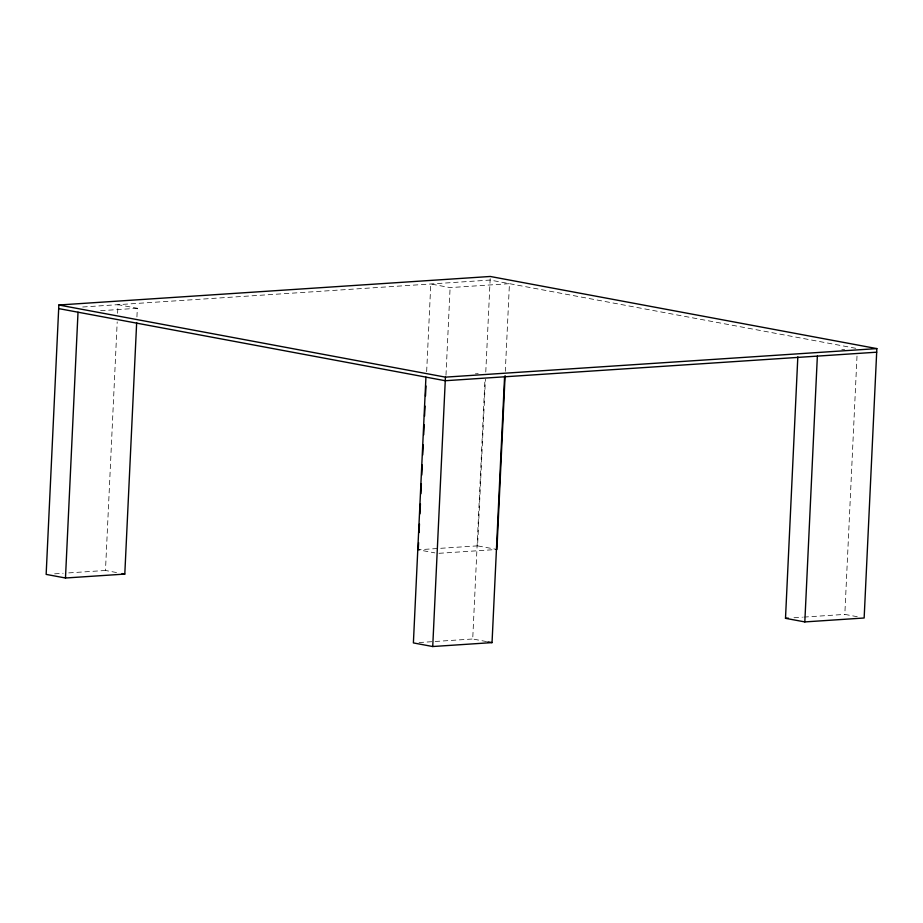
<?xml version="1.0" encoding="UTF-8"?>
<svg xmlns="http://www.w3.org/2000/svg" width="923" height="923" viewBox="0 0 923 923"><rect width="100%" height="100%" fill="white"/><g stroke="black" fill="none" stroke-linecap="round" stroke-linejoin="round"><path stroke-width="0.69" stroke-dasharray="4.62 3.46" d="M116.517 572.537L105.476 570.472L117.198 321.908M117.602 313.289L118.006 304.671L137.331 308.282L136.927 316.901M426.657 371.634L430.787 283.984L450.112 287.595L509.438 283.673L505.308 371.311M445.982 375.234L450.112 287.595M486.525 641.577L472.714 638.993L484.979 378.949M438.99 553.304L496.909 549.473L477.572 545.862L485.44 379.203M485.775 372.015L490.228 277.673M857.248 616.714L844.822 614.395L857.017 355.77M82.701 307.001L490.113 280.061L855.933 348.329M100.607 310.705L137.331 308.282M475.357 373.85L478.183 373.665M841.811 349.621L844.637 349.436M54.63 573.829L63.099 573.275M68.752 572.895L105.476 570.472M477.572 545.862L418.257 549.785L434.825 552.877M419.042 642.546L472.714 638.993M793.976 617.752L802.445 617.187M803.852 617.095L844.822 614.395"/><path stroke-width="1.38" d="M797.83 356.82L785.496 618.318L804.821 621.917L864.147 617.995L876.85 348.606L490.275 276.473L58.853 305.005L46.15 574.394L65.475 578.006L124.801 574.083L136.662 322.646M65.475 578.006L78.017 312.205M425.93 377.126L413.389 642.916L432.725 646.527L492.04 642.604L504.581 376.803M418.257 549.785L418.592 542.597M419.065 532.548L419.469 523.929M419.953 513.869L420.426 503.808M420.9 493.747L421.373 483.698M421.776 475.08L422.249 465.019M422.722 454.958L423.196 444.909M423.68 434.848L424.153 424.788M424.557 416.169L425.03 406.108M425.503 396.059L425.976 385.999M432.725 646.527L445.428 377.138L58.853 305.005M496.909 549.473L505.1 375.626M804.821 621.917L817.363 356.116M445.428 377.138L876.85 348.606M876.677 352.194L445.255 380.726L58.68 308.594M785.496 618.318L788.323 618.122M122.044 573.564L124.801 574.083M487.898 641.831L492.04 642.604"/></g></svg>
